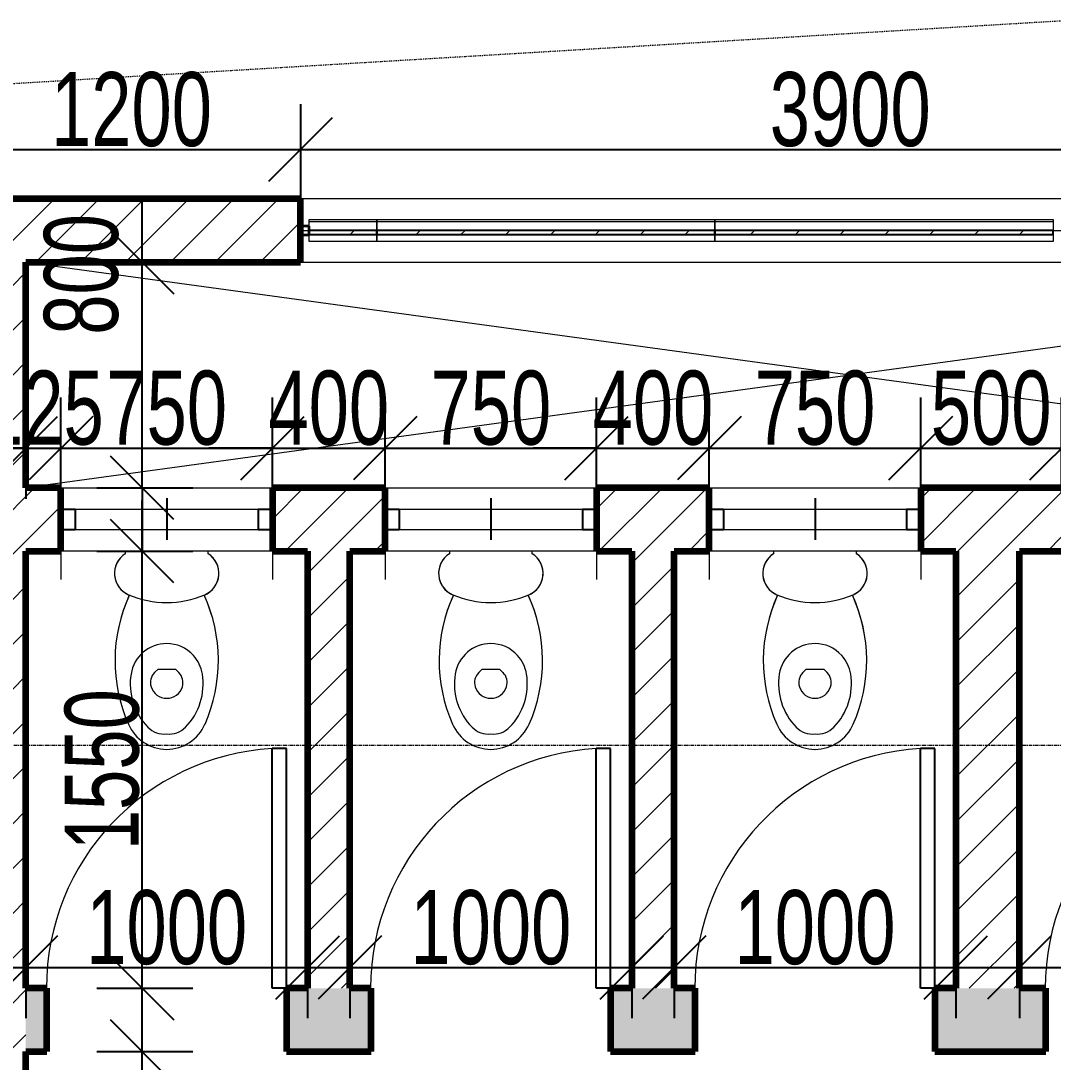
# Model space of a CAD drawing. Header units: millimetres. Extents: x -35190 to 411743, y -233114 to 23872.
# Drawn here: x 255408 to 259071, y 3719 to 7412 of the extents above; entities that cross this region are included whole.
import ezdxf

# ---------------------------------------------------------------- set-up
doc = ezdxf.new("R2010")
doc.units = ezdxf.units.MM
doc.linetypes.add('Dash', pattern=[6.35, 3.175, -3.175])
doc.linetypes.add('Grid Line', pattern=[22.225, 12.7, -3.175, 3.175, -3.175])
for name, color, linetype, lineweight in [('A-ANNO-DIMS', 211, 'Continuous', 9), ('A-DETL-HDLN', 90, 'Dash', 18), ('A-DETL-THIN', 151, 'Continuous', 18), ('A-DOOR', 31, 'Continuous', 18), ('A-GLAZ', 151, 'Continuous', 18), ('A-GLAZ-CURT', 52, 'Continuous', 18), ('A-GLAZ-CWMG', 51, 'Continuous', 18), ('A-WALL', 113, 'Continuous', 18), ('A-WALL-PATT', 111, 'Continuous', 18), ('P-SANR-FIXT', 6, 'Continuous', 18), ('S-GRID', 1, 'Continuous', 9)]:
    doc.layers.add(name, color=color, linetype=linetype, lineweight=lineweight)
doc.styles.add('Arial_8', font='arial.ttf', dxfattribs={"width": 0.7, "height": 262.5})
doc.dimstyles.new('small_3_5mm', dxfattribs={"dimscale": 304.8, "dimtxt": 267.818092, "dimasz": 0.738189, "dimexe": 0.590551, "dimexo": 0.0625, "dimgap": 0.024606, "dimtad": 1, "dimdec": 0, "dimzin": 0, "dimdsep": 46, "dimtxsty": 'Arial_8', "dimblk1": 'OBLIQUE', "dimblk2": 'OBLIQUE', "dimsah": 1, "dimcen": 0.09, "dimdle": 0.590551, "dimazin": 0, "dimtfac": 1, "dimtdec": 4, "dimtix": 1, "dimtmove": 0, "dimatfit": 3, "dimfxl": 0.590551, "dimfxlon": 1, "dimtvp": 1, "dimtolj": 1, "dimtzin": 0, "dimarcsym": 2})
doc.dimstyles.new('small_3_5mm_1', dxfattribs={"dimscale": 304.8, "dimtxt": 267.818092, "dimasz": 0.738189, "dimexe": 0.590551, "dimexo": 0.0625, "dimgap": 0.024606, "dimtad": 1, "dimdec": 0, "dimzin": 0, "dimdsep": 46, "dimtxsty": 'Arial_8', "dimblk1": 'OBLIQUE', "dimblk2": 'OBLIQUE', "dimsah": 1, "dimcen": 0.09, "dimdle": 0.590551, "dimazin": 0, "dimtfac": 1, "dimtdec": 4, "dimtix": 1, "dimtmove": 1, "dimatfit": 3, "dimfxl": 0.590551, "dimfxlon": 1, "dimtvp": 1, "dimtolj": 1, "dimtzin": 0, "dimarcsym": 2})
pattern_1 = [(45, (247326.97, -1578.69), (-79.5495, 79.5495), [])]

# ---------------------------------------------------------------- blocks, each defined once
blk = doc.blocks.new('M_Single-Flush - 850 x 2100mm-428653-SECOND FLOOR')
at = {"layer": 'A-DOOR', "lineweight": 25}
for p, q in [((374, 112.5), (374, 962.7)), ((425, 962.7), (374, 962.7)), ((425, 112.5), (425, 962.7)), ((425, 112.5), (374, 112.5))]:
    blk.add_line(p, q, dxfattribs=at)
at = {"layer": 'A-DOOR'}
blk.add_arc((425, 112.5), 851.7, 93.433, 180, dxfattribs=at)
blk = doc.blocks.new('Sliding - 2L - SL750 X 900-440830-SECOND FLOOR')
at = {"layer": 'A-GLAZ'}
for p, q in [((-48.8, 112.5), (-48.8, 212.5)), ((701.2, 112.5), (701.2, 212.5)), ((651.2, 35), (1.2, 35)), ((1.2, -35), (651.2, -35)), ((-48.8, -112.5), (-48.8, -192.5)), ((701.2, -112.5), (701.2, -212.5))]:
    blk.add_line(p, q, dxfattribs=at)
at = {"layer": 'A-GLAZ', "lineweight": 25}
for p, q in [((326.2, -75), (326.2, 72.5)), ((1.2, 35), (-48.8, 35)), ((1.2, -35), (1.2, 35)), ((701.2, 35), (651.2, 35)), ((651.2, -35), (651.2, 35)), ((-48.8, -35), (1.2, -35)), ((651.2, -35), (701.2, -35))]:
    blk.add_line(p, q, dxfattribs=at)
blk = doc.blocks.new('WC Dis w Cistern _7_ - 540 x 360mm-515151-SECOND FLOOR')
at = {"layer": 'P-SANR-FIXT'}
for p, q in [((-146.9, 0), (-146.9, -8.9)), ((-146.9, 0), (-146.9, -8.9)), ((146.9, -8.9), (146.9, 0)), ((146.9, -8.9), (146.9, 0)), ((-43.1, -430.6), (-30.8, -418.2)), ((-30.8, -418.2), (30.8, -418.2)), ((30.8, -418.2), (43.1, -430.6))]:
    blk.add_line(p, q, dxfattribs=at)
for centre, radius, start, end in [((-102.8, -78.7), 82.5, 122.2745, 248.8192), ((-102.8, -78.7), 82.5, 122.2745, 246.8782), ((102.8, -78.7), 82.5, 291.1808, 57.7255), ((102.8, -78.7), 82.5, 293.1218, 57.7255), ((375, -388.2), 558.4, 155.3545, 203.7969), ((375, -388.2), 558.4, 155.3903, 203.7969), ((0, 162.1), 344.3, 246.8782, 293.1218), ((-375, -388.2), 558.4, 336.2031, 24.6455), ((-375, -388.2), 558.4, 336.2031, 24.6097), ((0, -455.9), 128.2, 89.9985, 170.9061), ((0, -455.9), 128.2, 42.4453, 90.0015), ((0, -455.9), 128.2, 9.0939, 42.4453), ((90.5, -470.4), 219.9, 170.9061, 224.3974), ((-7.8, -465.9), 50, 135, 197.1865), ((7.8, -465.9), 50, 342.8171, 45), ((-90.5, -470.4), 219.9, 315.6026, 9.0939), ((0, -463.5), 58.1, 197.1865, 342.8171), ((1.4, -553), 150, 203.7969, 269.4689), ((1.4, -553), 150, 203.7969, 269.4689), ((-8.3, -567.1), 81.6, 224.3974, 275.8355), ((-1.4, -553), 150, 270.5311, 336.2031), ((-1.4, -553), 150, 270.5311, 336.2031), ((8.3, -567.1), 81.6, 264.1645, 315.6026)]:
    blk.add_arc(centre, radius, start, end, dxfattribs=at)
blk = doc.blocks.new('Rectangular Mullion - 30mm Square-695042-SECOND FLOOR')
at = {"layer": 'A-GLAZ-CWMG', "lineweight": 35}
for p, q in [((-30, 15), (0, 15)), ((-30, -14.6), (-30, 15)), ((0, 15), (0, -15)), ((0, -15), (-30, -15))]:
    blk.add_line(p, q, dxfattribs=at)
blk = doc.blocks.new('grill panel - grill panel-V38-SECOND FLOOR')
at = {"layer": 'A-GLAZ-CURT'}
for p, q in [((-600, -32.3), (-600, 0.4)), ((600, 0.4), (600, -32.3)), ((-600, -39.4), (-600, -32.3)), ((600, -32.3), (-600, -32.3)), ((600, -32.3), (600, -39.4)), ((600, -39.4), (-600, -39.4))]:
    blk.add_line(p, q, dxfattribs=at)
blk = doc.blocks.new('grill panel - grill panel-V39-SECOND FLOOR')
at = {"layer": 'A-GLAZ-CURT'}
h = blk.add_hatch(dxfattribs=at)
h.set_pattern_fill('FP_21', color=256, style=0, pattern_type=2)
h.set_pattern_definition([(225, (11143.9, 8247.18), (79.5495, -79.5495), [])])
h.paths.add_polyline_path([(-600, 14.6), (-600, 0.4), (600, 0.4), (600, 14.6), (-572.4, 14.6)])
for p, q in [((-600, 14.6), (-600, 39.4)), ((-600, 39.4), (600, 39.4)), ((600, 39.4), (600, 14.6))]:
    blk.add_line(p, q, dxfattribs=at)
at = {"layer": 'A-GLAZ-CURT', "lineweight": 25}
for p, q in [((-600, 14.6), (-600, 0.4)), ((600, 14.6), (-600, 14.6)), ((-600, 0.4), (600, 0.4)), ((600, 0.4), (600, 14.6))]:
    blk.add_line(p, q, dxfattribs=at)
blk = doc.blocks.new('grill panel - grill panel-V40-SECOND FLOOR')
at = {"layer": 'A-GLAZ-CURT'}
h = blk.add_hatch(dxfattribs=at)
h.set_pattern_fill('FP_22', color=256, style=0, pattern_type=2)
h.set_pattern_definition([(225, (9943.9, 8247.18), (79.5495, -79.5495), [])])
h.paths.add_polyline_path([(-600, 14.6), (-600, 0.4), (600, 0.4), (600, 14.6), (-320, 14.6)])
for p, q in [((-600, 14.6), (-600, 39.4)), ((-600, 39.4), (600, 39.4)), ((600, 39.4), (600, 14.6))]:
    blk.add_line(p, q, dxfattribs=at)
at = {"layer": 'A-GLAZ-CURT', "lineweight": 25}
for p, q in [((-600, 14.6), (-600, 0.4)), ((600, 14.6), (-600, 14.6)), ((-600, 0.4), (600, 0.4)), ((600, 0.4), (600, 14.6))]:
    blk.add_line(p, q, dxfattribs=at)
blk = doc.blocks.new('grill panel - grill panel-704987-SECOND FLOOR')
at = {"layer": 'A-GLAZ-CURT'}
for p, q in [((-120, -32.3), (-120, 0.4)), ((-120, -39.4), (-120, -32.3)), ((120, -32.3), (-120, -32.3)), ((120, -15), (120, -32.3)), ((120, -32.3), (120, -39.4)), ((120, -39.4), (-120, -39.4))]:
    blk.add_line(p, q, dxfattribs=at)
blk = doc.blocks.new('grill panel - grill panel-V41-SECOND FLOOR')
at = {"layer": 'A-GLAZ-CURT'}
h = blk.add_hatch(dxfattribs=at)
h.set_pattern_fill('FP_23', color=256, style=0, pattern_type=2)
h.set_pattern_definition([(225, (9223.9, 8247.18), (79.5495, -79.5495), [])])
h.paths.add_polyline_path([(-120, 14.6), (-120, 0.4), (120, 0.4), (120, 14.6)])
for p, q in [((-120, 14.6), (-120, 39.4)), ((-120, 39.4), (120, 39.4)), ((120, 39.4), (120, 15))]:
    blk.add_line(p, q, dxfattribs=at)
at = {"layer": 'A-GLAZ-CURT', "lineweight": 25}
for p, q in [((-120, 14.6), (-120, 0.4)), ((120, 14.6), (-120, 14.6)), ((-120, 0.4), (120, 0.4)), ((120, 0.4), (120, 14.6))]:
    blk.add_line(p, q, dxfattribs=at)
blk = doc.blocks.new('_Oblique')
at = {"color": 0, "linetype": 'ByBlock', "lineweight": -2}
blk.add_line((-0.5, -0.5), (0.5, 0.5), dxfattribs=at)
blk = doc.blocks.new('*D5173')
at = {"layer": 'A-ANNO-DIMS', "color": 0, "lineweight": -2, "transparency": 16777216}
for p, q in [((255425.9, 4215.2), (255425.9, 3874.2)), ((256425.9, 4215.2), (256425.9, 3874.2)), ((255245.9, 4054.2), (256605.9, 4054.2))]:
    blk.add_line(p, q, dxfattribs=at)
at = {"layer": 'Defpoints', "color": 0, "transparency": 16777216}
for p in [(255425.9, 4234.2), (256425.9, 4234.2), (256425.9, 4054.2)]:
    blk.add_point(p, dxfattribs=at)
at = {"layer": 'A-ANNO-DIMS', "color": 0, "lineweight": -2, "transparency": 16777216, "xscale": 224.9999999999999, "yscale": 224.9999999999999, "zscale": 224.9999999999999, "rotation": 180}
blk.add_blockref('_Oblique', (255425.9, 4054.2), dxfattribs=at)
at = {"layer": 'A-ANNO-DIMS', "color": 0, "lineweight": -2, "transparency": 16777216, "xscale": 224.9999999999999, "yscale": 224.9999999999999, "zscale": 224.9999999999999}
blk.add_blockref('_Oblique', (256425.9, 4054.2), dxfattribs=at)
at = {"layer": 'A-ANNO-DIMS', "color": 0, "transparency": 16777216, "insert": (255925.9, 4195.7), "char_height": 262.5, "width": 672.429, "attachment_point": 5, "style": 'Arial_8'}
blk.add_mtext('\\A1;1000', dxfattribs=at)
blk = doc.blocks.new('*D5174')
at = {"layer": 'A-ANNO-DIMS', "color": 0, "lineweight": -2, "transparency": 16777216}
for p, q in [((256575.9, 4215.2), (256575.9, 3874.2)), ((257575.9, 4215.2), (257575.9, 3874.2)), ((256395.9, 4054.2), (257755.9, 4054.2))]:
    blk.add_line(p, q, dxfattribs=at)
at = {"layer": 'Defpoints', "color": 0, "transparency": 16777216}
for p in [(256575.9, 4234.2), (257575.9, 4234.2), (257575.9, 4054.2)]:
    blk.add_point(p, dxfattribs=at)
at = {"layer": 'A-ANNO-DIMS', "color": 0, "lineweight": -2, "transparency": 16777216, "xscale": 224.9999999999999, "yscale": 224.9999999999999, "zscale": 224.9999999999999, "rotation": 180}
blk.add_blockref('_Oblique', (256575.9, 4054.2), dxfattribs=at)
at = {"layer": 'A-ANNO-DIMS', "color": 0, "lineweight": -2, "transparency": 16777216, "xscale": 224.9999999999999, "yscale": 224.9999999999999, "zscale": 224.9999999999999}
blk.add_blockref('_Oblique', (257575.9, 4054.2), dxfattribs=at)
at = {"layer": 'A-ANNO-DIMS', "color": 0, "transparency": 16777216, "insert": (257075.9, 4195.7), "char_height": 262.5, "width": 672.429, "attachment_point": 5, "style": 'Arial_8'}
blk.add_mtext('\\A1;1000', dxfattribs=at)
blk = doc.blocks.new('*D5175')
at = {"layer": 'A-ANNO-DIMS', "color": 0, "lineweight": -2, "transparency": 16777216}
for p, q in [((257725.9, 4215.2), (257725.9, 3874.2)), ((258725.9, 4215.2), (258725.9, 3874.2)), ((257545.9, 4054.2), (258905.9, 4054.2))]:
    blk.add_line(p, q, dxfattribs=at)
at = {"layer": 'Defpoints', "color": 0, "transparency": 16777216}
for p in [(257725.9, 4234.2), (258725.9, 4234.2), (258725.9, 4054.2)]:
    blk.add_point(p, dxfattribs=at)
at = {"layer": 'A-ANNO-DIMS', "color": 0, "lineweight": -2, "transparency": 16777216, "xscale": 224.9999999999999, "yscale": 224.9999999999999, "zscale": 224.9999999999999, "rotation": 180}
blk.add_blockref('_Oblique', (257725.9, 4054.2), dxfattribs=at)
at = {"layer": 'A-ANNO-DIMS', "color": 0, "lineweight": -2, "transparency": 16777216, "xscale": 224.9999999999999, "yscale": 224.9999999999999, "zscale": 224.9999999999999}
blk.add_blockref('_Oblique', (258725.9, 4054.2), dxfattribs=at)
at = {"layer": 'A-ANNO-DIMS', "color": 0, "transparency": 16777216, "insert": (258225.9, 4195.7), "char_height": 262.5, "width": 672.429, "attachment_point": 5, "style": 'Arial_8'}
blk.add_mtext('\\A1;1000', dxfattribs=at)
blk = doc.blocks.new('*D5176')
at = {"layer": 'A-ANNO-DIMS', "color": 0, "lineweight": -2, "transparency": 16777216}
for p, q in [((258950.9, 4215.2), (258950.9, 3874.2)), ((259988.4, 4215.2), (259988.4, 3874.2)), ((258770.9, 4054.2), (260168.4, 4054.2))]:
    blk.add_line(p, q, dxfattribs=at)
at = {"layer": 'Defpoints', "color": 0, "transparency": 16777216}
for p in [(258950.9, 4234.2), (259988.4, 4234.2), (259988.4, 4054.2)]:
    blk.add_point(p, dxfattribs=at)
at = {"layer": 'A-ANNO-DIMS', "color": 0, "lineweight": -2, "transparency": 16777216, "xscale": 224.9999999999999, "yscale": 224.9999999999999, "zscale": 224.9999999999999, "rotation": 180}
blk.add_blockref('_Oblique', (258950.9, 4054.2), dxfattribs=at)
at = {"layer": 'A-ANNO-DIMS', "color": 0, "lineweight": -2, "transparency": 16777216, "xscale": 224.9999999999999, "yscale": 224.9999999999999, "zscale": 224.9999999999999}
blk.add_blockref('_Oblique', (259988.4, 4054.2), dxfattribs=at)
at = {"layer": 'A-ANNO-DIMS', "color": 0, "transparency": 16777216, "insert": (259469.6, 4195.8), "char_height": 262.5, "width": 672.429, "attachment_point": 5, "style": 'Arial_8'}
blk.add_mtext('\\A1;1038', dxfattribs=at)
blk = doc.blocks.new('*D5333')
at = {"layer": 'A-ANNO-DIMS', "color": 0, "lineweight": -2, "transparency": 16777216}
for p, q in [((255425.9, 6057.7), (255425.9, 5716.7)), ((255550.9, 5735.8), (255550.9, 6076.7)), ((255425.9, 5896.7), (255200.9, 5896.7)), ((255425.9, 5896.7), (255550.9, 5896.7)), ((255550.9, 5896.7), (255775.9, 5896.7))]:
    blk.add_line(p, q, dxfattribs=at)
at = {"layer": 'Defpoints', "color": 0, "transparency": 16777216}
for p in [(255425.9, 6076.7), (255550.9, 5896.7), (255550.9, 5716.7)]:
    blk.add_point(p, dxfattribs=at)
at = {"layer": 'A-ANNO-DIMS', "color": 0, "lineweight": -2, "transparency": 16777216, "xscale": 224.9999999999999, "yscale": 224.9999999999999, "zscale": 224.9999999999999}
blk.add_blockref('_Oblique', (255425.9, 5896.7), dxfattribs=at)
at = {"layer": 'A-ANNO-DIMS', "color": 0, "lineweight": -2, "transparency": 16777216, "xscale": 224.9999999999999, "yscale": 224.9999999999999, "zscale": 224.9999999999999, "rotation": 180}
blk.add_blockref('_Oblique', (255550.9, 5896.7), dxfattribs=at)
at = {"layer": 'A-ANNO-DIMS', "color": 0, "transparency": 16777216, "insert": (255488.4, 6038.3), "char_height": 262.5, "width": 504.322, "attachment_point": 5, "style": 'Arial_8'}
blk.add_mtext('\\A1;125', dxfattribs=at)
blk = doc.blocks.new('*D5334')
at = {"layer": 'A-ANNO-DIMS', "color": 0, "lineweight": -2, "transparency": 16777216}
for p, q in [((255550.9, 5735.8), (255550.9, 6076.7)), ((256300.9, 5735.8), (256300.9, 6076.7)), ((255370.9, 5896.7), (256480.9, 5896.7))]:
    blk.add_line(p, q, dxfattribs=at)
at = {"layer": 'Defpoints', "color": 0, "transparency": 16777216}
for p in [(256300.9, 5896.7), (255550.9, 5716.7), (256300.9, 5716.7)]:
    blk.add_point(p, dxfattribs=at)
at = {"layer": 'A-ANNO-DIMS', "color": 0, "lineweight": -2, "transparency": 16777216, "xscale": 224.9999999999999, "yscale": 224.9999999999999, "zscale": 224.9999999999999, "rotation": 180}
blk.add_blockref('_Oblique', (255550.9, 5896.7), dxfattribs=at)
at = {"layer": 'A-ANNO-DIMS', "color": 0, "lineweight": -2, "transparency": 16777216, "xscale": 224.9999999999999, "yscale": 224.9999999999999, "zscale": 224.9999999999999}
blk.add_blockref('_Oblique', (256300.9, 5896.7), dxfattribs=at)
at = {"layer": 'A-ANNO-DIMS', "color": 0, "transparency": 16777216, "insert": (255925.9, 6038.3), "char_height": 262.5, "width": 504.322, "attachment_point": 5, "style": 'Arial_8'}
blk.add_mtext('\\A1;750', dxfattribs=at)
blk = doc.blocks.new('*D5335')
at = {"layer": 'A-ANNO-DIMS', "color": 0, "lineweight": -2, "transparency": 16777216}
for p, q in [((256300.9, 5735.8), (256300.9, 6076.7)), ((256700.9, 5735.8), (256700.9, 6076.7)), ((256300.9, 5896.7), (256075.9, 5896.7)), ((256300.9, 5896.7), (256700.9, 5896.7)), ((256700.9, 5896.7), (256925.9, 5896.7))]:
    blk.add_line(p, q, dxfattribs=at)
at = {"layer": 'Defpoints', "color": 0, "transparency": 16777216}
for p in [(256700.9, 5896.7), (256300.9, 5716.7), (256700.9, 5716.7)]:
    blk.add_point(p, dxfattribs=at)
at = {"layer": 'A-ANNO-DIMS', "color": 0, "lineweight": -2, "transparency": 16777216, "xscale": 224.9999999999999, "yscale": 224.9999999999999, "zscale": 224.9999999999999}
blk.add_blockref('_Oblique', (256300.9, 5896.7), dxfattribs=at)
at = {"layer": 'A-ANNO-DIMS', "color": 0, "lineweight": -2, "transparency": 16777216, "xscale": 224.9999999999999, "yscale": 224.9999999999999, "zscale": 224.9999999999999, "rotation": 180}
blk.add_blockref('_Oblique', (256700.9, 5896.7), dxfattribs=at)
at = {"layer": 'A-ANNO-DIMS', "color": 0, "transparency": 16777216, "insert": (256500.9, 6038.3), "char_height": 262.5, "width": 504.322, "attachment_point": 5, "style": 'Arial_8'}
blk.add_mtext('\\A1;400', dxfattribs=at)
blk = doc.blocks.new('*D5336')
at = {"layer": 'A-ANNO-DIMS', "color": 0, "lineweight": -2, "transparency": 16777216}
for p, q in [((256700.9, 5735.8), (256700.9, 6076.7)), ((257450.9, 5735.8), (257450.9, 6076.7)), ((256520.9, 5896.7), (257630.9, 5896.7))]:
    blk.add_line(p, q, dxfattribs=at)
at = {"layer": 'Defpoints', "color": 0, "transparency": 16777216}
for p in [(257450.9, 5896.7), (256700.9, 5716.7), (257450.9, 5716.7)]:
    blk.add_point(p, dxfattribs=at)
at = {"layer": 'A-ANNO-DIMS', "color": 0, "lineweight": -2, "transparency": 16777216, "xscale": 224.9999999999999, "yscale": 224.9999999999999, "zscale": 224.9999999999999, "rotation": 180}
blk.add_blockref('_Oblique', (256700.9, 5896.7), dxfattribs=at)
at = {"layer": 'A-ANNO-DIMS', "color": 0, "lineweight": -2, "transparency": 16777216, "xscale": 224.9999999999999, "yscale": 224.9999999999999, "zscale": 224.9999999999999}
blk.add_blockref('_Oblique', (257450.9, 5896.7), dxfattribs=at)
at = {"layer": 'A-ANNO-DIMS', "color": 0, "transparency": 16777216, "insert": (257075.9, 6038.3), "char_height": 262.5, "width": 504.322, "attachment_point": 5, "style": 'Arial_8'}
blk.add_mtext('\\A1;750', dxfattribs=at)
blk = doc.blocks.new('*D5337')
at = {"layer": 'A-ANNO-DIMS', "color": 0, "lineweight": -2, "transparency": 16777216}
for p, q in [((257450.9, 5735.8), (257450.9, 6076.7)), ((257850.9, 5735.8), (257850.9, 6076.7)), ((257450.9, 5896.7), (257225.9, 5896.7)), ((257450.9, 5896.7), (257850.9, 5896.7)), ((257850.9, 5896.7), (258075.9, 5896.7))]:
    blk.add_line(p, q, dxfattribs=at)
at = {"layer": 'Defpoints', "color": 0, "transparency": 16777216}
for p in [(257850.9, 5896.7), (257450.9, 5716.7), (257850.9, 5716.7)]:
    blk.add_point(p, dxfattribs=at)
at = {"layer": 'A-ANNO-DIMS', "color": 0, "lineweight": -2, "transparency": 16777216, "xscale": 224.9999999999999, "yscale": 224.9999999999999, "zscale": 224.9999999999999}
blk.add_blockref('_Oblique', (257450.9, 5896.7), dxfattribs=at)
at = {"layer": 'A-ANNO-DIMS', "color": 0, "lineweight": -2, "transparency": 16777216, "xscale": 224.9999999999999, "yscale": 224.9999999999999, "zscale": 224.9999999999999, "rotation": 180}
blk.add_blockref('_Oblique', (257850.9, 5896.7), dxfattribs=at)
at = {"layer": 'A-ANNO-DIMS', "color": 0, "transparency": 16777216, "insert": (257650.9, 6038.3), "char_height": 262.5, "width": 504.322, "attachment_point": 5, "style": 'Arial_8'}
blk.add_mtext('\\A1;400', dxfattribs=at)
blk = doc.blocks.new('*D5338')
at = {"layer": 'A-ANNO-DIMS', "color": 0, "lineweight": -2, "transparency": 16777216}
for p, q in [((257850.9, 5735.8), (257850.9, 6076.7)), ((258600.9, 5735.8), (258600.9, 6076.7)), ((257670.9, 5896.7), (258780.9, 5896.7))]:
    blk.add_line(p, q, dxfattribs=at)
at = {"layer": 'Defpoints', "color": 0, "transparency": 16777216}
for p in [(258600.9, 5896.7), (257850.9, 5716.7), (258600.9, 5716.7)]:
    blk.add_point(p, dxfattribs=at)
at = {"layer": 'A-ANNO-DIMS', "color": 0, "lineweight": -2, "transparency": 16777216, "xscale": 224.9999999999999, "yscale": 224.9999999999999, "zscale": 224.9999999999999, "rotation": 180}
blk.add_blockref('_Oblique', (257850.9, 5896.7), dxfattribs=at)
at = {"layer": 'A-ANNO-DIMS', "color": 0, "lineweight": -2, "transparency": 16777216, "xscale": 224.9999999999999, "yscale": 224.9999999999999, "zscale": 224.9999999999999}
blk.add_blockref('_Oblique', (258600.9, 5896.7), dxfattribs=at)
at = {"layer": 'A-ANNO-DIMS', "color": 0, "transparency": 16777216, "insert": (258225.9, 6038.3), "char_height": 262.5, "width": 504.322, "attachment_point": 5, "style": 'Arial_8'}
blk.add_mtext('\\A1;750', dxfattribs=at)
blk = doc.blocks.new('*D5339')
at = {"layer": 'A-ANNO-DIMS', "color": 0, "lineweight": -2, "transparency": 16777216}
for p, q in [((258600.9, 5735.8), (258600.9, 6076.7)), ((259100.9, 5735.8), (259100.9, 6076.7)), ((258420.9, 5896.7), (259280.9, 5896.7))]:
    blk.add_line(p, q, dxfattribs=at)
at = {"layer": 'Defpoints', "color": 0, "transparency": 16777216}
for p in [(259100.9, 5896.7), (258600.9, 5716.7), (259100.9, 5716.7)]:
    blk.add_point(p, dxfattribs=at)
at = {"layer": 'A-ANNO-DIMS', "color": 0, "lineweight": -2, "transparency": 16777216, "xscale": 224.9999999999999, "yscale": 224.9999999999999, "zscale": 224.9999999999999, "rotation": 180}
blk.add_blockref('_Oblique', (258600.9, 5896.7), dxfattribs=at)
at = {"layer": 'A-ANNO-DIMS', "color": 0, "lineweight": -2, "transparency": 16777216, "xscale": 224.9999999999999, "yscale": 224.9999999999999, "zscale": 224.9999999999999}
blk.add_blockref('_Oblique', (259100.9, 5896.7), dxfattribs=at)
at = {"layer": 'A-ANNO-DIMS', "color": 0, "transparency": 16777216, "insert": (258850.9, 6038.3), "char_height": 262.5, "width": 504.322, "attachment_point": 5, "style": 'Arial_8'}
blk.add_mtext('\\A1;500', dxfattribs=at)
blk = doc.blocks.new('*D5340')
at = {"layer": 'A-ANNO-DIMS', "color": 0, "lineweight": -2, "transparency": 16777216}
for p, q in [((259100.9, 5735.8), (259100.9, 6076.7)), ((259850.9, 5735.8), (259850.9, 6076.7)), ((258920.9, 5896.7), (260030.9, 5896.7))]:
    blk.add_line(p, q, dxfattribs=at)
at = {"layer": 'Defpoints', "color": 0, "transparency": 16777216}
for p in [(259850.9, 5896.7), (259100.9, 5716.7), (259850.9, 5716.7)]:
    blk.add_point(p, dxfattribs=at)
at = {"layer": 'A-ANNO-DIMS', "color": 0, "lineweight": -2, "transparency": 16777216, "xscale": 224.9999999999999, "yscale": 224.9999999999999, "zscale": 224.9999999999999, "rotation": 180}
blk.add_blockref('_Oblique', (259100.9, 5896.7), dxfattribs=at)
at = {"layer": 'A-ANNO-DIMS', "color": 0, "lineweight": -2, "transparency": 16777216, "xscale": 224.9999999999999, "yscale": 224.9999999999999, "zscale": 224.9999999999999}
blk.add_blockref('_Oblique', (259850.9, 5896.7), dxfattribs=at)
at = {"layer": 'A-ANNO-DIMS', "color": 0, "transparency": 16777216, "insert": (259475.9, 6038.3), "char_height": 262.5, "width": 504.322, "attachment_point": 5, "style": 'Arial_8'}
blk.add_mtext('\\A1;750', dxfattribs=at)
blk = doc.blocks.new('*D5743')
at = {"layer": 'A-ANNO-DIMS', "color": 0, "lineweight": -2, "transparency": 16777216}
for p, q in [((254995.9, 5735.1), (254995.9, 6076)), ((255200.9, 6057), (255200.9, 5716)), ((254995.9, 5896), (254770.9, 5896)), ((254995.9, 5896), (255200.9, 5896)), ((255200.9, 5896), (255425.9, 5896))]:
    blk.add_line(p, q, dxfattribs=at)
at = {"layer": 'Defpoints', "color": 0, "transparency": 16777216}
for p in [(255200.9, 6076), (255200.9, 5896), (254995.9, 5716)]:
    blk.add_point(p, dxfattribs=at)
at = {"layer": 'A-ANNO-DIMS', "color": 0, "lineweight": -2, "transparency": 16777216, "xscale": 224.9999999999999, "yscale": 224.9999999999999, "zscale": 224.9999999999999}
blk.add_blockref('_Oblique', (254995.9, 5896), dxfattribs=at)
at = {"layer": 'A-ANNO-DIMS', "color": 0, "lineweight": -2, "transparency": 16777216, "xscale": 224.9999999999999, "yscale": 224.9999999999999, "zscale": 224.9999999999999, "rotation": 180}
blk.add_blockref('_Oblique', (255200.9, 5896), dxfattribs=at)
at = {"layer": 'A-ANNO-DIMS', "color": 0, "transparency": 16777216, "insert": (255098.4, 6037.5), "char_height": 262.5, "width": 504.322, "attachment_point": 5, "style": 'Arial_8'}
blk.add_mtext('\\A1;205', dxfattribs=at)
blk = doc.blocks.new('*D5588')
at = {"layer": 'A-ANNO-DIMS', "color": 0, "lineweight": -2, "transparency": 16777216}
for p, q in [((255200.9, 6794.6), (255200.9, 7135.6)), ((256400.9, 7116.5), (256400.9, 6775.6)), ((255020.9, 6955.6), (256580.9, 6955.6))]:
    blk.add_line(p, q, dxfattribs=at)
at = {"layer": 'Defpoints', "color": 0, "transparency": 16777216}
for p in [(256400.9, 7135.6), (256400.9, 6955.6), (255200.9, 6775.6)]:
    blk.add_point(p, dxfattribs=at)
at = {"layer": 'A-ANNO-DIMS', "color": 0, "lineweight": -2, "transparency": 16777216, "xscale": 224.9999999999999, "yscale": 224.9999999999999, "zscale": 224.9999999999999, "rotation": 180}
blk.add_blockref('_Oblique', (255200.9, 6955.6), dxfattribs=at)
at = {"layer": 'A-ANNO-DIMS', "color": 0, "lineweight": -2, "transparency": 16777216, "xscale": 224.9999999999999, "yscale": 224.9999999999999, "zscale": 224.9999999999999}
blk.add_blockref('_Oblique', (256400.9, 6955.6), dxfattribs=at)
at = {"layer": 'A-ANNO-DIMS', "color": 0, "transparency": 16777216, "insert": (255800.9, 7097.1), "char_height": 262.5, "width": 672.429, "attachment_point": 5, "style": 'Arial_8'}
blk.add_mtext('\\A1;1200', dxfattribs=at)
blk = doc.blocks.new('*D5589')
at = {"layer": 'A-ANNO-DIMS', "color": 0, "lineweight": -2, "transparency": 16777216}
for p, q in [((256400.9, 7116.5), (256400.9, 6775.6)), ((260300.9, 7116.5), (260300.9, 6775.6)), ((256220.9, 6955.6), (260480.9, 6955.6))]:
    blk.add_line(p, q, dxfattribs=at)
at = {"layer": 'Defpoints', "color": 0, "transparency": 16777216}
for p in [(256400.9, 7135.6), (260300.9, 7135.6), (260300.9, 6955.6)]:
    blk.add_point(p, dxfattribs=at)
at = {"layer": 'A-ANNO-DIMS', "color": 0, "lineweight": -2, "transparency": 16777216, "xscale": 224.9999999999999, "yscale": 224.9999999999999, "zscale": 224.9999999999999, "rotation": 180}
blk.add_blockref('_Oblique', (256400.9, 6955.6), dxfattribs=at)
at = {"layer": 'A-ANNO-DIMS', "color": 0, "lineweight": -2, "transparency": 16777216, "xscale": 224.9999999999999, "yscale": 224.9999999999999, "zscale": 224.9999999999999}
blk.add_blockref('_Oblique', (260300.9, 6955.6), dxfattribs=at)
at = {"layer": 'A-ANNO-DIMS', "color": 0, "transparency": 16777216, "insert": (258350.9, 7097.2), "char_height": 262.5, "width": 672.429, "attachment_point": 5, "style": 'Arial_8'}
blk.add_mtext('\\A1;3900', dxfattribs=at)
blk = doc.blocks.new('*D5596')
at = {"layer": 'A-ANNO-DIMS', "color": 0, "lineweight": -2, "transparency": 16777216}
for p, q in [((255838.6, 3801), (255838.6, 5711)), ((255677.7, 5531), (256018.6, 5531)), ((255677.7, 3981), (256018.6, 3981))]:
    blk.add_line(p, q, dxfattribs=at)
at = {"layer": 'Defpoints', "color": 0, "transparency": 16777216}
for p in [(255658.6, 5531), (255838.6, 5531), (255658.6, 3981)]:
    blk.add_point(p, dxfattribs=at)
at = {"layer": 'A-ANNO-DIMS', "color": 0, "lineweight": -2, "transparency": 16777216, "xscale": 224.9999999999999, "yscale": 224.9999999999999, "zscale": 224.9999999999999}
for p, rotation in [((255838.6, 5531), 90), ((255838.6, 3981), 270)]:
    blk.add_blockref('_Oblique', p, dxfattribs=dict(at, rotation=rotation))
at = {"layer": 'A-ANNO-DIMS', "color": 0, "transparency": 16777216, "insert": (255697.1, 4756), "char_height": 262.5, "width": 672.429, "attachment_point": 5, "rotation": 90, "style": 'Arial_8'}
blk.add_mtext('\\A1;1550', dxfattribs=at)
blk = doc.blocks.new('*D5597')
at = {"layer": 'A-ANNO-DIMS', "color": 0, "lineweight": -2, "transparency": 16777216}
for p, q in [((255838.6, 1676), (255838.6, 3936)), ((255677.7, 3756), (256018.6, 3756)), ((255677.7, 1856), (256018.6, 1856))]:
    blk.add_line(p, q, dxfattribs=at)
at = {"layer": 'Defpoints', "color": 0, "transparency": 16777216}
for p in [(255658.6, 3756), (255838.6, 3756), (255658.6, 1856)]:
    blk.add_point(p, dxfattribs=at)
at = {"layer": 'A-ANNO-DIMS', "color": 0, "lineweight": -2, "transparency": 16777216, "xscale": 224.9999999999999, "yscale": 224.9999999999999, "zscale": 224.9999999999999}
for p, rotation in [((255838.6, 3756), 90), ((255838.6, 1856), 270)]:
    blk.add_blockref('_Oblique', p, dxfattribs=dict(at, rotation=rotation))
at = {"layer": 'A-ANNO-DIMS', "color": 0, "transparency": 16777216, "insert": (255697.1, 2806), "char_height": 262.5, "width": 672.429, "attachment_point": 5, "rotation": 90, "style": 'Arial_8'}
blk.add_mtext('\\A1;1900', dxfattribs=at)
blk = doc.blocks.new('*D5598')
at = {"layer": 'A-ANNO-DIMS', "color": 0, "lineweight": -2, "transparency": 16777216}
for p, q in [((255838.6, 6556), (255838.6, 6781)), ((255677.7, 6556), (256018.6, 6556)), ((255838.6, 5756), (255838.6, 6556)), ((255838.6, 5756), (255838.6, 6556)), ((255677.7, 5756), (256018.6, 5756)), ((255838.6, 5756), (255838.6, 5531))]:
    blk.add_line(p, q, dxfattribs=at)
at = {"layer": 'Defpoints', "color": 0, "transparency": 16777216}
for p in [(255658.6, 6556), (255838.6, 6556), (255658.6, 5756)]:
    blk.add_point(p, dxfattribs=at)
at = {"layer": 'A-ANNO-DIMS', "color": 0, "lineweight": -2, "transparency": 16777216, "xscale": 224.9999999999999, "yscale": 224.9999999999999, "zscale": 224.9999999999999}
for p, rotation in [((255838.6, 6556), 270), ((255838.6, 5756), 90)]:
    blk.add_blockref('_Oblique', p, dxfattribs=dict(at, rotation=rotation))
at = {"layer": 'A-ANNO-DIMS', "color": 0, "transparency": 16777216, "insert": (255490.3, 6298.7), "char_height": 262.5, "width": 504.322, "attachment_point": 1, "rotation": 90, "line_spacing_factor": 0.941778, "style": 'Arial_8'}
blk.add_mtext('\\A1;800', dxfattribs=at)

msp = doc.modelspace()

# ---------------------------------------------------------------- hatches: boundary and pattern name
at = {"layer": 'A-WALL-PATT'}
h = msp.add_hatch(dxfattribs=at)
h.set_pattern_fill('FP_1', color=256, style=0, pattern_type=2)
h.set_pattern_definition(pattern_1)
h.paths.add_polyline_path([(255425.9, 5756), (255425.9, 6781), (255200.9, 6781), (255200.9, 5756)])
h = msp.add_hatch(dxfattribs=at)
h.set_pattern_fill('FP_1', color=256, style=0, pattern_type=2)
h.set_pattern_definition(pattern_1)
h.paths.add_polyline_path([(255425.9, 6556), (256400.9, 6556), (256400.9, 6781), (255425.9, 6781)])
h = msp.add_hatch(dxfattribs=at)
h.set_pattern_fill('FP_1', color=256, style=0, pattern_type=2)
h.set_pattern_definition(pattern_1)
h.paths.add_polyline_path([(258600.9, 5531), (259100.9, 5531), (259100.9, 5756), (258600.9, 5756)])
h.paths.add_polyline_path([(257725.9, 5531), (257850.9, 5531), (257850.9, 5756), (257450.9, 5756), (257450.9, 5531), (257575.9, 5531)])
h.paths.add_polyline_path([(255200.9, 5531), (255550.9, 5531), (255550.9, 5756), (255200.9, 5756)])
h.paths.add_polyline_path([(256700.9, 5531), (256700.9, 5756), (256300.9, 5756), (256300.9, 5531), (256575.9, 5531)])
h.paths.add_polyline_path([(259988.4, 5531), (260400.9, 5531), (260400.9, 5756), (259850.9, 5756), (259850.9, 5531)])
h.paths.add_polyline_path([(261150.9, 5531), (261388.4, 5531), (261388.4, 5756), (261150.9, 5756)])
h = msp.add_hatch(dxfattribs=at)
h.set_pattern_fill('FP_1', color=256, style=0, pattern_type=2)
h.set_pattern_definition(pattern_1)
h.paths.add_polyline_path([(255425.9, -1569), (255425.9, 131), (255200.9, 131), (255200.9, -1569)])
h.paths.add_polyline_path([(255425.9, 1631), (255425.9, 5531), (255200.9, 5531), (255200.9, 1631), (255267.1, 1631)])
h = msp.add_hatch(dxfattribs=at)
h.set_pattern_fill('FP_1', color=256, style=0, pattern_type=2)
h.set_pattern_definition(pattern_1)
h.paths.add_polyline_path([(256575.9, 3981), (256575.9, 5531), (256425.9, 5531), (256425.9, 3981)])
h = msp.add_hatch(dxfattribs=at)
h.set_pattern_fill('FP_1', color=256, style=0, pattern_type=2)
h.set_pattern_definition(pattern_1)
h.paths.add_polyline_path([(257725.9, 3981), (257725.9, 5531), (257575.9, 5531), (257575.9, 3981)])
h = msp.add_hatch(dxfattribs=at)
h.set_pattern_fill('FP_1', color=256, style=0, pattern_type=2)
h.set_pattern_definition(pattern_1)
h.paths.add_polyline_path([(258725.9, 3981), (258950.9, 3981), (258950.9, 5531), (258725.9, 5531), (258725.9, 4522.8)])
h = msp.add_hatch(color=1, dxfattribs=at)
h.paths.add_polyline_path([(255500.9, 3756), (255500.9, 3981), (255425.9, 3981), (255425.9, 3756)])
h.paths.add_polyline_path([(256350.9, 3756), (256650.9, 3756), (256650.9, 3981), (256350.9, 3981)])
h.paths.add_polyline_path([(257500.9, 3756), (257800.9, 3756), (257800.9, 3981), (257500.9, 3981)])
h.paths.add_polyline_path([(258650.9, 3756), (259044.6, 3756), (259044.6, 3981), (258650.9, 3981)])
h.paths.add_polyline_path([(259894.6, 3756), (260282.1, 3756), (260282.1, 3981), (259894.6, 3981)])
h.paths.add_polyline_path([(261275.9, 3756), (261275.9, 3981), (261132.1, 3981), (261132.1, 3756)])

# ---------------------------------------------------------------- linework, layer by layer
at = {"layer": 'A-DETL-HDLN'}
msp.add_line((248550.9, 6781), (261475.9, 7554.8), dxfattribs=at)
at = {"layer": 'A-DETL-THIN'}
for p, q in [((261475.9, 6781), (247050.9, 6781)), ((256400.9, 6668.5), (260188.4, 6668.5)), ((255425.9, 6556), (261275.9, 5756)), ((261275.9, 6556), (255425.9, 5756)), ((256400.9, 6556), (260188.4, 6556))]:
    msp.add_line(p, q, dxfattribs=at)
at = {"layer": 'A-WALL', "lineweight": 140}
for p, q in [((256400.9, 6781), (255200.9, 6781)), ((256400.9, 6556), (256400.9, 6781)), ((255425.9, 5756), (255425.9, 6556)), ((255425.9, 6556), (256400.9, 6556)), ((255550.9, 5756), (255425.9, 5756)), ((255550.9, 5531), (255550.9, 5756)), ((256700.9, 5756), (256300.9, 5756)), ((256300.9, 5756), (256300.9, 5531)), ((256700.9, 5531), (256700.9, 5756)), ((257850.9, 5756), (257450.9, 5756)), ((257450.9, 5756), (257450.9, 5531)), ((257850.9, 5531), (257850.9, 5756)), ((259100.9, 5756), (258600.9, 5756)), ((258600.9, 5756), (258600.9, 5531)), ((255425.9, 3981), (255425.9, 5531)), ((255425.9, 5531), (255550.9, 5531)), ((256300.9, 5531), (256425.9, 5531)), ((256425.9, 5531), (256425.9, 3981)), ((256575.9, 5531), (256700.9, 5531)), ((256575.9, 3981), (256575.9, 5531)), ((257450.9, 5531), (257575.9, 5531)), ((257575.9, 5531), (257575.9, 3981)), ((257725.9, 5531), (257850.9, 5531)), ((257725.9, 3981), (257725.9, 5531)), ((258600.9, 5531), (258725.9, 5531)), ((258725.9, 5531), (258725.9, 3981)), ((258950.9, 5531), (259100.9, 5531)), ((258950.9, 3981), (258950.9, 5531)), ((255500.9, 3981), (255425.9, 3981)), ((255500.9, 3756), (255500.9, 3981)), ((256425.9, 3981), (256350.9, 3981)), ((256350.9, 3981), (256350.9, 3756)), ((256650.9, 3981), (256575.9, 3981)), ((256650.9, 3756), (256650.9, 3981)), ((257575.9, 3981), (257500.9, 3981)), ((257500.9, 3981), (257500.9, 3756)), ((257800.9, 3981), (257725.9, 3981)), ((257800.9, 3756), (257800.9, 3981)), ((258725.9, 3981), (258650.9, 3981)), ((258650.9, 3981), (258650.9, 3756)), ((259044.6, 3981), (258950.9, 3981)), ((259044.6, 3756), (259044.6, 3981)), ((255425.9, 1856), (255425.9, 3756)), ((255425.9, 3756), (255500.9, 3756)), ((256350.9, 3756), (256650.9, 3756)), ((257500.9, 3756), (257800.9, 3756)), ((258650.9, 3756), (259044.6, 3756))]:
    msp.add_line(p, q, dxfattribs=at)
at = {"layer": 'A-WALL'}
for p, q in [((255550.9, 5756), (256300.9, 5756)), ((256700.9, 5756), (257450.9, 5756)), ((257850.9, 5756), (258600.9, 5756)), ((256300.9, 5531), (255550.9, 5531)), ((257450.9, 5531), (256700.9, 5531)), ((258600.9, 5531), (257850.9, 5531))]:
    msp.add_line(p, q, dxfattribs=at)
at = {"layer": 'S-GRID', "linetype": 'Grid Line'}
msp.add_line((231291.7, 4843.5), (294398.4, 4843.5), dxfattribs=at)

# ---------------------------------------------------------------- block references
at = {"layer": 'A-DOOR'}
for p in [(255925.9, 3868.5), (257075.9, 3868.5), (258225.9, 3868.5), (259469.6, 3868.5)]:
    msp.add_blockref('M_Single-Flush - 850 x 2100mm-428653-SECOND FLOOR', p, dxfattribs=at)
at = {"layer": 'A-GLAZ', "rotation": 180}
for p in [(256252.1, 5643.5), (257402.1, 5643.5), (258552.1, 5643.5)]:
    msp.add_blockref('Sliding - 2L - SL750 X 900-440830-SECOND FLOOR', p, dxfattribs=at)
at = {"layer": 'A-GLAZ-CURT', "rotation": 180}
for name, p in [('grill panel - grill panel-704987-SECOND FLOOR', (256550.9, 6668.5)), ('grill panel - grill panel-V38-SECOND FLOOR', (257270.9, 6668.5)), ('grill panel - grill panel-V38-SECOND FLOOR', (258470.9, 6668.5)), ('grill panel - grill panel-V41-SECOND FLOOR', (256550.9, 6668.5)), ('grill panel - grill panel-V40-SECOND FLOOR', (257270.9, 6668.5)), ('grill panel - grill panel-V39-SECOND FLOOR', (258470.9, 6668.5))]:
    msp.add_blockref(name, p, dxfattribs=at)
at = {"layer": 'A-GLAZ-CWMG', "extrusion": (0, 0, -1)}
msp.add_blockref('Rectangular Mullion - 30mm Square-695042-SECOND FLOOR', (-256400.9, 6668.5), dxfattribs=at)
at = {"layer": 'P-SANR-FIXT'}
for p in [(255925.9, 5531), (255925.9, 5531), (257075.9, 5531), (257075.9, 5531), (258225.9, 5531), (258225.9, 5531)]:
    msp.add_blockref('WC Dis w Cistern _7_ - 540 x 360mm-515151-SECOND FLOOR', p, dxfattribs=at)

# ---------------------------------------------------------------- dimensions: what is measured, and where the dimension line sits
at = {"layer": 'A-ANNO-DIMS'}
for base, p1, p2, override, picture, middle in [((256400.9, 6955.6), (255200.9, 6775.6), (256400.9, 7135.6), {"dimpost": '<>', "dimfxl": 1252.836781}, '*D5588', (255800.9, 7097.1)), ((260300.9, 6955.6), (256400.9, 7135.6), (260300.9, 7135.6), {"dimpost": '<>', "dimfxl": 3900}, '*D5589', (258350.9, 7097.2)), ((255200.9, 5896), (254995.9, 5716), (255200.9, 6076), {"dimpost": '<>', "dimfxl": 414.276478}, '*D5743', (255098.4, 6037.5)), ((255550.9, 5896.7), (255425.9, 6076.7), (255550.9, 5716.7), {"dimpost": '<>', "dimfxl": 381.08398}, '*D5333', (255488.4, 6038.3)), ((256300.9, 5896.7), (255550.9, 5716.7), (256300.9, 5716.7), {"dimpost": '<>', "dimfxl": 750}, '*D5334', (255925.9, 6038.3)), ((256700.9, 5896.7), (256300.9, 5716.7), (256700.9, 5716.7), {"dimpost": '<>', "dimfxl": 400}, '*D5335', (256500.9, 6038.3)), ((257450.9, 5896.7), (256700.9, 5716.7), (257450.9, 5716.7), {"dimpost": '<>', "dimfxl": 750}, '*D5336', (257075.9, 6038.3)), ((257850.9, 5896.7), (257450.9, 5716.7), (257850.9, 5716.7), {"dimpost": '<>', "dimfxl": 400}, '*D5337', (257650.9, 6038.3)), ((258600.9, 5896.7), (257850.9, 5716.7), (258600.9, 5716.7), {"dimpost": '<>', "dimfxl": 750}, '*D5338', (258225.9, 6038.3)), ((259100.9, 5896.7), (258600.9, 5716.7), (259100.9, 5716.7), {"dimpost": '<>', "dimfxl": 500}, '*D5339', (258850.9, 6038.3)), ((259850.9, 5896.7), (259100.9, 5716.7), (259850.9, 5716.7), {"dimpost": '<>', "dimfxl": 750}, '*D5340', (259475.9, 6038.3)), ((256425.9, 4054.2), (255425.9, 4234.2), (256425.9, 4234.2), {"dimpost": '<>', "dimfxl": 1000}, '*D5173', (255925.9, 4195.7)), ((257575.9, 4054.2), (256575.9, 4234.2), (257575.9, 4234.2), {"dimpost": '<>', "dimfxl": 1000}, '*D5174', (257075.9, 4195.7)), ((258725.9, 4054.2), (257725.9, 4234.2), (258725.9, 4234.2), {"dimpost": '<>', "dimfxl": 1000}, '*D5175', (258225.9, 4195.7)), ((259988.3786243, 4054.2109089), (258950.8786243, 4234.2109089), (259988.3786243, 4234.2109089), {"dimpost": '<>', "dimfxl": 1037.5}, '*D5176', (259469.6286243, 4195.8258475))]:
    dim = msp.add_linear_dim(base=base, p1=p1, p2=p2, dimstyle='small_3_5mm', override=override, dxfattribs=at)
    dim.commit()
    dim.dimension.update_dxf_attribs({"geometry": picture, "text_midpoint": middle})
dim = msp.add_linear_dim(base=(255838.6, 6556), p1=(255658.6, 5756), p2=(255658.6, 6556), angle=90, dimstyle='small_3_5mm_1', override={"dimpost": '<>', "dimfxl": 800}, dxfattribs=at)
dim.commit()
dim.dimension.update_dxf_attribs({"geometry": '*D5598', "text_midpoint": (255665.3, 6550.8), "dimtype": 160, "text_rotation": 90})
for base, p1, p2, override, picture, middle in [((255838.6, 5531), (255658.6, 3981), (255658.6, 5531), {"dimpost": '<>', "dimfxl": 1550}, '*D5596', (255697.1, 4756)), ((255838.6, 3756), (255658.6, 1856), (255658.6, 3756), {"dimpost": '<>', "dimfxl": 1900}, '*D5597', (255697.1, 2806))]:
    dim = msp.add_linear_dim(base=base, p1=p1, p2=p2, angle=90, dimstyle='small_3_5mm', override=override, dxfattribs=at)
    dim.commit()
    dim.dimension.update_dxf_attribs({"geometry": picture, "text_midpoint": middle})

doc.saveas('drawing.dxf')
